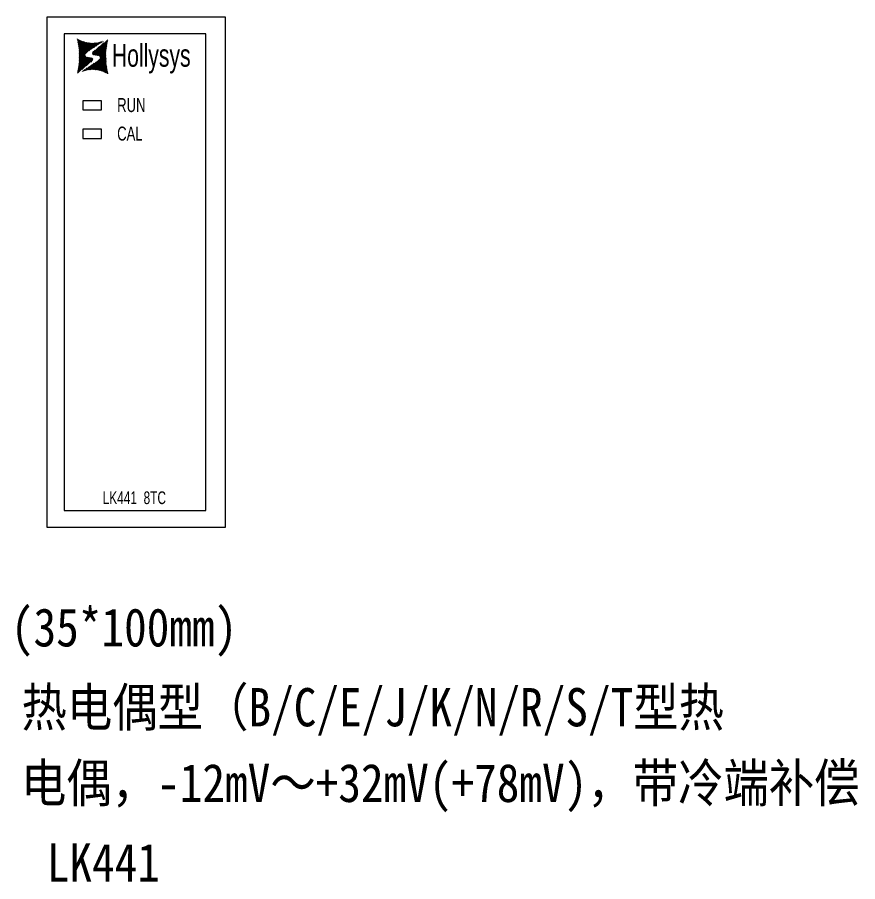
# Model space of a CAD drawing. Header units: millimetres. Extents: x 33157 to 59611, y -29750 to 1750.
# Drawn here: x 54128.2 to 54293, y 872.3 to 1041.8 of the extents above; entities that cross this region are included whole.
import ezdxf

# ---------------------------------------------------------------- set-up
doc = ezdxf.new("R2010")
doc.units = ezdxf.units.MM
doc.layers.get('0').update_dxf_attribs({"lineweight": 18})
doc.layers.add('细实线', color=7, linetype='Continuous', lineweight=20)
doc.styles.add('HZ', font='arial.ttf')
doc.styles.add('STYLE1', font='')
doc.styles.get('STYLE1').set_extended_font_data('宋体')

# ---------------------------------------------------------------- blocks, each defined once
blk = doc.blocks.new('*X39')
at = {"color": 0}
for p, q in [((54585.43, 885.88), (54587.69, 888.14)), ((54585.5, 885.8), (54588.43, 888.72)), ((54585.61, 885.76), (54588.4, 888.54)), ((54585.74, 885.74), (54588.37, 888.36)), ((54585.88, 885.72), (54588.34, 888.18)), ((54585.41, 886.01), (54586.82, 887.42)), ((54585.44, 886.2), (54585.95, 886.7)), ((54586.01, 885.7), (54588.31, 888)), ((54586.15, 885.69), (54588.28, 887.82)), ((54586.28, 885.67), (54588.26, 887.64)), ((54586.42, 885.65), (54588.23, 887.46)), ((54586.54, 885.63), (54588.2, 887.28)), ((54586.66, 885.59), (54588.17, 887.1)), ((54586.75, 885.53), (54588.14, 886.92)), ((54586.83, 885.46), (54588.11, 886.74)), ((54586.9, 885.38), (54588.08, 886.56)), ((54586.94, 885.27), (54588.08, 886.4)), ((54584.81, 882.83), (54588.08, 886.1)), ((54584.98, 882.85), (54588.08, 885.95)), ((54585.15, 882.87), (54588.08, 885.8)), ((54585.32, 882.88), (54588.08, 885.65)), ((54585.48, 882.89), (54588.08, 885.5)), ((54585.62, 882.88), (54588.08, 885.35)), ((54585.75, 882.87), (54588.09, 885.2)), ((54585.89, 882.85), (54588.09, 885.05)), ((54586.03, 882.84), (54588.09, 884.9)), ((54586.17, 882.83), (54588.09, 884.74)), ((54586.95, 885.12), (54588.08, 886.25)), ((54583.86, 882.64), (54584.41, 883.19)), ((54584.07, 882.7), (54584.87, 883.5)), ((54584.29, 882.76), (54585.33, 883.81)), ((54584.47, 882.8), (54585.79, 884.11)), ((54584.64, 882.82), (54586.25, 884.42)), ((54586.31, 882.82), (54588.09, 884.59)), ((54586.45, 882.8), (54588.09, 884.44)), ((54586.58, 882.78), (54588.09, 884.29)), ((54586.69, 882.74), (54588.11, 884.16)), ((54586.81, 882.71), (54588.13, 884.03)), ((54586.93, 882.68), (54588.15, 883.9)), ((54587.05, 882.64), (54588.17, 883.77)), ((54587.17, 882.61), (54588.2, 883.64)), ((54587.29, 882.58), (54588.22, 883.51)), ((54587.4, 882.54), (54588.24, 883.38)), ((54587.52, 882.51), (54588.26, 883.25)), ((54587.62, 882.46), (54588.28, 883.12)), ((54583.43, 882.51), (54583.5, 882.58)), ((54583.64, 882.57), (54583.96, 882.89)), ((54587.72, 882.41), (54588.31, 882.99)), ((54587.82, 882.36), (54588.33, 882.86)), ((54587.93, 882.31), (54588.35, 882.73)), ((54588.03, 882.26), (54588.37, 882.6)), ((54588.13, 882.21), (54588.39, 882.47)), ((54588.23, 882.16), (54588.42, 882.34)), ((54588.33, 882.1), (54588.44, 882.21)), ((54588.43, 882.05), (54588.46, 882.08))]:
    blk.add_line(p, q, dxfattribs=at)
blk = doc.blocks.new('*X40')
at = {"color": 0}
for p, q in [((54582.47, 888.84), (54582.51, 888.88)), ((54582.49, 888.71), (54582.61, 888.83)), ((54582.52, 888.58), (54582.71, 888.77)), ((54582.54, 888.45), (54582.81, 888.72)), ((54582.56, 888.32), (54582.92, 888.67)), ((54582.58, 888.19), (54583.02, 888.62)), ((54582.6, 888.06), (54583.12, 888.57)), ((54582.63, 887.93), (54583.22, 888.52)), ((54582.65, 887.8), (54583.32, 888.47)), ((54582.67, 887.67), (54583.42, 888.42)), ((54582.69, 887.54), (54583.54, 888.39)), ((54582.71, 887.41), (54583.66, 888.36)), ((54582.74, 887.28), (54583.78, 888.32)), ((54582.76, 887.15), (54583.9, 888.29)), ((54582.78, 887.02), (54584.01, 888.26)), ((54582.8, 886.89), (54584.13, 888.22)), ((54582.82, 886.76), (54584.25, 888.19)), ((54582.84, 886.62), (54584.37, 888.16)), ((54582.84, 886.47), (54584.5, 888.13)), ((54582.84, 886.32), (54584.64, 888.12)), ((54582.84, 886.17), (54584.78, 888.11)), ((54582.85, 884.81), (54586.14, 888.11)), ((54584.75, 886.56), (54586.31, 888.12)), ((54585.21, 886.87), (54586.48, 888.14)), ((54585.66, 887.17), (54586.67, 888.18)), ((54586.12, 887.48), (54586.89, 888.25)), ((54586.58, 887.79), (54587.1, 888.31)), ((54587.04, 888.09), (54587.32, 888.37)), ((54587.5, 888.4), (54587.53, 888.44)), ((54582.84, 886.02), (54584.92, 888.09)), ((54582.84, 885.87), (54585.05, 888.08)), ((54582.84, 885.72), (54585.19, 888.07)), ((54582.84, 885.57), (54585.33, 888.06)), ((54582.84, 885.42), (54585.47, 888.04)), ((54582.85, 884.96), (54585.97, 888.09)), ((54582.85, 885.12), (54585.81, 888.07)), ((54582.85, 885.27), (54585.64, 888.06)), ((54582.5, 882.19), (54585.44, 885.13)), ((54582.53, 882.37), (54585.33, 885.18)), ((54582.56, 882.55), (54585.21, 885.2)), ((54582.58, 882.73), (54585.07, 885.21)), ((54582.61, 882.91), (54584.93, 885.23)), ((54582.64, 883.09), (54584.8, 885.25)), ((54582.67, 883.27), (54584.67, 885.27)), ((54582.7, 883.45), (54584.53, 885.28)), ((54582.73, 883.63), (54584.4, 885.31)), ((54582.75, 883.81), (54584.29, 885.34)), ((54582.78, 883.99), (54584.19, 885.4)), ((54582.81, 884.17), (54584.1, 885.46)), ((54582.84, 884.35), (54584.04, 885.55)), ((54582.85, 884.66), (54583.98, 885.79)), ((54582.85, 884.51), (54583.99, 885.65)), ((54583.36, 882.9), (54585.5, 885.04)), ((54584.23, 883.62), (54585.52, 884.91)), ((54585.1, 884.34), (54585.46, 884.7))]:
    blk.add_line(p, q, dxfattribs=at)
blk = doc.blocks.new('LK441')
at = {"layer": '细实线'}
for points in [[(54576.51, 893.13), (54576.51, 793.13), (54611.51, 793.13), (54611.51, 893.13)], [(54579.88, 889.9), (54579.88, 796.45), (54607.68, 796.45), (54607.68, 889.9)], [(54583.55, 876.78), (54583.55, 874.98), (54587.23, 874.98), (54587.23, 876.78)], [(54583.55, 871.18), (54583.55, 869.38), (54587.23, 869.38), (54587.23, 871.18)]]:
    blk.add_lwpolyline(points, close=True, dxfattribs=at)
at = {"color": 0}
for name in ['*X40', '*X39']:
    blk.add_blockref(name, (0, 0), dxfattribs=at)
at = {"color": 7, "linetype": 'Continuous', "style": 'HZ', "width": 0.67}
for s, height, p in [('Hollysys', 4.432, (54589.24, 883.44)), ('RUN', 2.737, (54590.28, 874.55)), ('CAL', 2.737, (54590.28, 868.96))]:
    blk.add_text(s, height=height, dxfattribs=at).set_placement(p)
at = {"color": 7, "linetype": 'Continuous', "insert": (54587.43, 797.65), "char_height": 2.4883, "width": 18.2468, "attachment_point": 7, "style": 'HZ'}
blk.add_mtext('{\\W0.67;LK441  8TC}', dxfattribs=at)

msp = doc.modelspace()

# ---------------------------------------------------------------- block references
at = {"layer": '细实线'}
msp.add_blockref('LK441', (-442.47, 148.7), dxfattribs=at)

# ---------------------------------------------------------------- texts
at = {"color": 0, "style": 'STYLE1', "width": 0.87}
for s, p in [('(35*100mm)', (54126.97, 918.47)), ('热电偶型（B/C/E/J/K/N/R/S/T型热', (54129.05, 902.81)), ('电偶，-12mV～+32mV(+78mV)，带冷端补偿', (54128.94, 887.97)), ('LK441', (54134, 872.35))]:
    msp.add_text(s, height=7.5, dxfattribs=at).set_placement(p)

doc.saveas('drawing.dxf')
